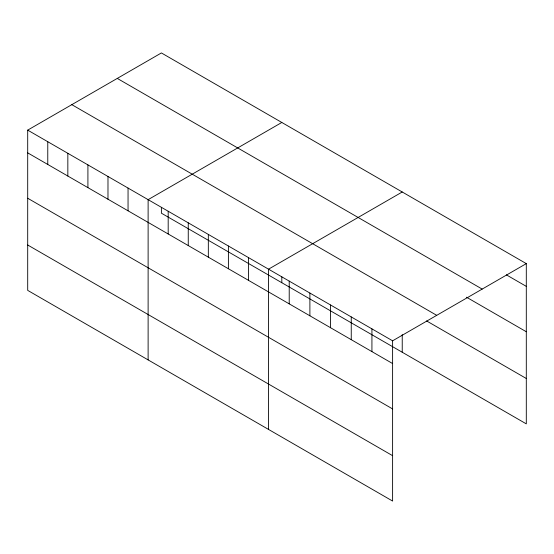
<?xml version="1.0" encoding="UTF-8"?>
<svg xmlns="http://www.w3.org/2000/svg" width="554" height="554" viewBox="0 0 554 554"><rect width="100%" height="100%" fill="white"/><g stroke="black" fill="none" stroke-linecap="round" stroke-linejoin="round"><path stroke-width="0.83" d="M27.7 130.128L392.606 340.807L392.606 501.058L27.7 290.379L27.7 130.128L161.394 52.942L526.3 263.621L526.3 423.872L161.394 213.193L161.394 207.314M281.813 122.469L148.119 199.655L148.119 359.906M402.232 191.989L268.538 269.175L268.538 429.426M392.606 340.807L526.3 263.621M506.363 274.846L526.3 286.363M117.275 78.412L482.181 289.091M466.482 297.2L526.3 331.742M71.819 104.658L436.725 315.337M426.601 320.932L526.3 378.493M27.7 152.869L392.606 363.549M27.7 198.249L392.606 408.928M27.7 245L392.606 455.679M402.232 334.595L402.232 352.24M371.928 328.868L371.928 351.61M351.25 316.93L351.25 339.671M330.572 304.991L330.572 327.733M309.894 293.052L309.894 315.794M289.216 281.113L289.216 303.855M281.813 276.834L281.813 282.713M248.469 257.589L248.469 280.331M228.4 246.004L228.4 268.745M208.332 234.418L208.332 257.16M188.256 222.826L188.256 245.567M168.187 211.24L168.187 233.982M128.05 188.069L128.05 210.811M107.982 176.477L107.982 199.218M87.913 164.891L87.913 187.633M67.837 153.306L67.837 176.047M47.769 141.72L47.769 164.462"/></g></svg>
